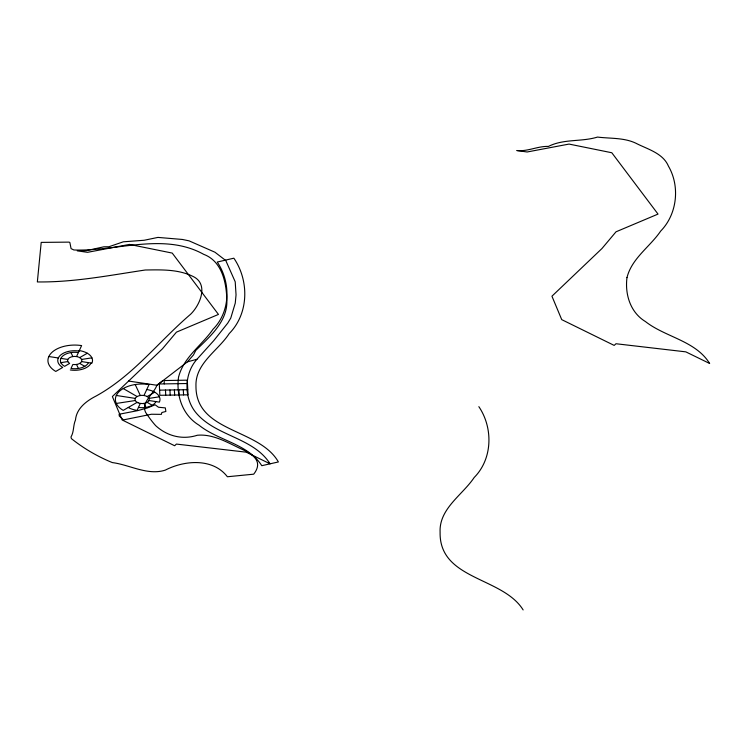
<?xml version="1.0" encoding="UTF-8"?>
<svg xmlns="http://www.w3.org/2000/svg" width="747" height="747" viewBox="0 0 747 747"><rect width="100%" height="100%" fill="white"/><g stroke="black" fill="none" stroke-linecap="round" stroke-linejoin="round"><path stroke-width="1.12" d="M76.539 356.534L81.61 345.59A26.752 15.444 0 0 0 51.515 352.789A26.752 15.444 0 0 0 55.773 371.436L62.711 367.431A16.948 9.786 0 0 1 60.012 355.619A16.948 9.786 0 0 1 79.07 351.062M140.296 403.436L137.065 410.402A19.618 11.326 0 0 1 128.269 407.47M143.994 395.48L149.073 384.537A26.752 15.444 0 0 0 118.978 391.736A26.752 15.444 0 0 0 123.227 410.383L137.103 402.372M196.975 359.26C183.949 373.752 183.65 398.132 196.144 412.923C215.892 436.397 253.373 437.368 270.087 463.822L246.249 452.187L176.404 444.073L174.639 445.754L122.153 419.963L112.367 396.536L162.398 348.858L176.46 332.135L218.46 314.422L172.23 253.084L129.474 244.409L87.558 252.318L77.249 250.861L86.465 250.637L103.88 246.799L108.866 246.753L123.358 241.804L144.19 240.263L157.944 237.406L182.389 239.46L189.047 240.842L214.94 252.215L225.79 260.554L235.212 281.796L236.043 294.85L235.258 303.123L230.767 318.091L227.732 323.124L213.819 340.576L196.975 359.26L187.422 361.856L156.954 385.265L128.615 381.054M187.422 361.856L193.464 354.946L195.826 350.362C210.178 336.309 228.573 320.799 226.78 298.52C226.201 281.544 221.532 260.955 203.726 254.353C163.714 232.065 116.457 251.664 73.86 249.965L71.077 248.63L69.854 242.495L69.097 242.121L41.206 242.392L37.35 281.936C73.785 282.403 109.464 275.354 145.273 270.003C161.305 269.77 178.131 269.153 192.922 276.39C209.029 283.86 200.261 304.869 190.625 314.226C158.878 341.36 133.143 375.713 95.971 396.097C86.372 400.99 76.521 408.45 75.484 419.973C73.047 425.463 74.14 431.719 70.974 436.995L71.423 438.648C83.72 448.489 97.764 456.641 112.311 462.58C129.707 464.793 147.635 475.839 165.311 470.115C184.574 460.171 212.886 457.864 227.387 476.754L253.709 474.177C262.879 462.505 254.578 454.998 242.7 449.638C228.507 443.204 213.623 433.727 197.32 435.249C182.501 440.067 167.188 436.211 155.665 425.65C151.93 421.513 148.672 416.938 145.572 412.316C140.781 402.25 153.966 393.809 156.889 385.256L162.585 380.811M79.733 357.598L87.306 353.228M147.187 396.545L154.76 392.175M67.8 361.576L60.909 362.65L61.282 363.331M81.582 359.447L91.918 357.85M116.299 403.455L135.254 400.523M149.036 398.394L159.372 396.797M187.469 383.519L159.298 383.977L159.849 395.294L188.02 394.836L187.31 380.167L164.125 380.55L164.293 383.893M159.597 390.149L187.768 389.691M48.844 356.515L58.322 357.981M60.909 358.383L67.8 359.447M81.582 361.576L91.918 363.182A17.835 10.299 0 0 0 79.303 350.567M116.299 395.462L135.254 398.394M149.036 400.523L159.372 402.129A17.835 10.299 0 0 0 146.767 389.514M79.733 363.425L84.775 366.338M123.227 388.533L137.103 396.545M147.187 402.372L152.239 405.285M523.133 609.926C502.6 576.768 439.236 580.027 440.095 532.303C438.984 508.604 462.402 495.121 474.177 477.51C492.675 458.845 493.263 427.9 478.846 406.657M135.216 384.537L140.296 395.48M143.994 403.436L145.842 407.414M70.993 352.556L72.842 356.534M76.539 364.489L78.379 368.467M183.314 389.766L183.566 394.911M178.85 389.841L179.103 394.986M174.396 389.906L174.649 395.06M169.942 389.981L170.195 395.126M165.479 390.055L165.731 395.2M155.927 401.587A14.268 8.236 0 0 1 138.456 407.414M88.473 362.65A14.268 8.236 0 0 1 70.993 368.467L72.842 364.489A7.134 4.118 0 0 0 81.796 360.157A7.134 4.118 0 0 0 71.675 356.777A7.134 4.118 0 0 0 69.639 363.425L64.597 366.338A14.268 8.236 0 0 1 62.328 356.394A14.268 8.236 0 0 1 78.379 352.556M91.059 363.042A16.948 9.786 0 0 1 70.302 369.961M178.505 377.384C176.068 395.695 182.595 415.229 198.954 425.146C218.245 440.73 247.948 443.718 261.777 465.698L278.388 461.945C259.116 428.152 195.677 432.504 195.966 386.087C195.116 363.322 218.124 350.698 229.226 333.564C248.891 313.637 249.311 280.741 233.867 258.191L217.246 262.038C230.944 282.151 230.674 311.564 213.016 329.259C201.774 345.478 183.314 357.355 178.505 377.384M626.976 277.613C624.837 294.365 630.347 312.451 645.436 321.555C665.418 337.233 695.634 340.725 709.65 363.49L685.811 351.856L615.976 343.741L614.202 345.422L561.725 319.632L551.94 296.204L601.961 248.527L616.023 231.803L658.023 214.09L611.802 152.752L569.046 144.078L527.13 151.986L516.812 150.53C527.662 151.762 537.691 146.01 548.429 146.421C563.826 138.634 581.371 142.051 597.507 137.075C610.262 138.671 623.745 137.532 635.678 143.116C647.257 149.139 662.944 153.014 668.453 166.17C680.228 186.405 677.165 214.258 660.684 231.075C649.899 246.902 631.794 258.275 626.976 277.613M119.268 414.212L119.212 415.939L123.442 419.889L151.436 414.249L161.371 414.361L161.838 412.531L165.862 411.466L165.32 407.89L158.513 407.255L155.143 404.799L147.318 407.974L137.485 410.682L119.268 414.212M138.055 402.829A7.134 4.118 0 0 0 149.251 399.822A7.134 4.118 0 0 0 139.129 395.723A7.134 4.118 0 0 0 138.055 402.829"/></g></svg>
